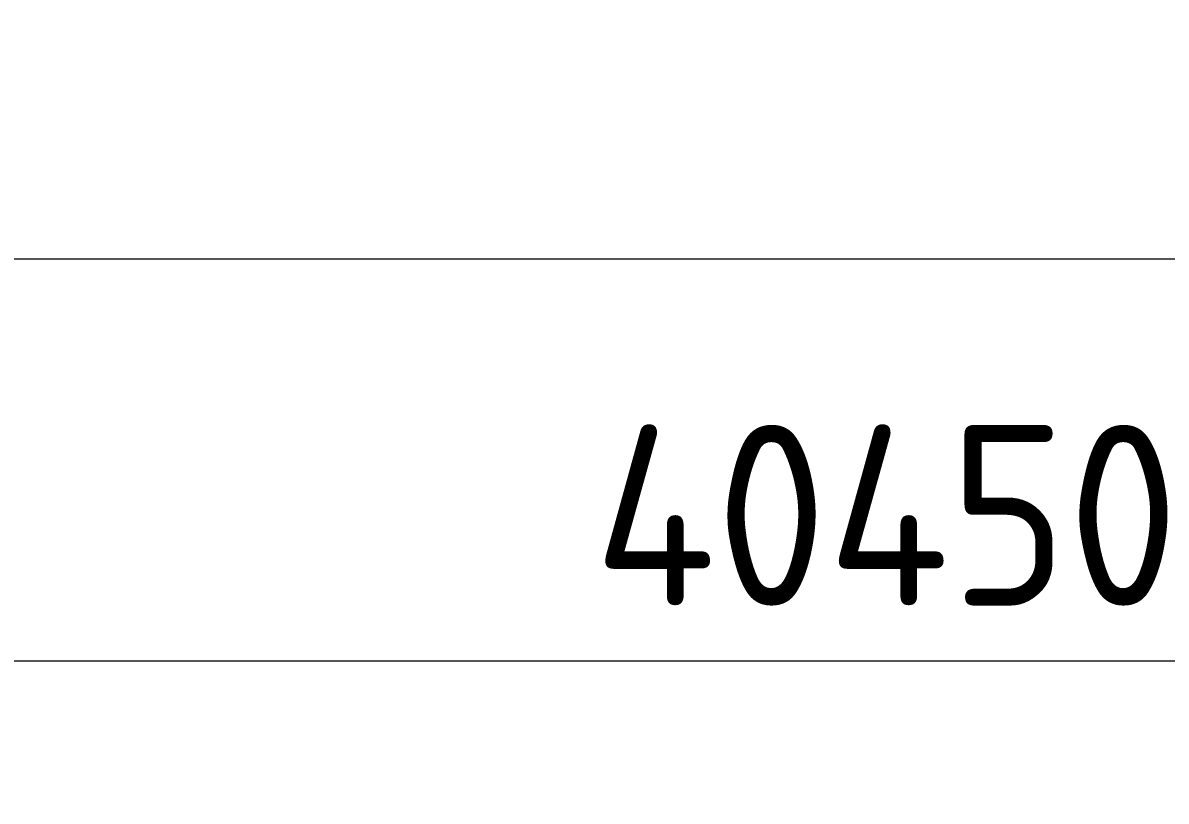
# Model space of a CAD drawing. Header units: millimetres. Extents: x 81711 to 274967, y -8553 to 29000.
# Drawn here: x 103576 to 105159, y -1730 to -653 of the extents above; entities that cross this region are included whole.
import ezdxf

# ---------------------------------------------------------------- set-up
doc = ezdxf.new("R2010")
doc.units = ezdxf.units.MM
doc.layers.add('A-ANNO-DIMS', color=7, linetype='Continuous', lineweight=9)
doc.layers.add('A-ANNO-DIMS-100', color=7, linetype='Continuous', lineweight=9)
doc.styles.add('ISOCPEUR', font='isocpeur.ttf', dxfattribs={"width": 0.9, "height": 250})
doc.dimstyles.new('ISO-2_5_0_9К_БОЛЬШОЙ_1', dxfattribs={"dimscale": 304.8, "dimtxt": 248.995294, "dimasz": 0.492126, "dimexe": 0.393701, "dimexo": 0.984252, "dimgap": 0, "dimtad": 1, "dimdec": 0, "dimrnd": 10, "dimzin": 0, "dimdsep": 46, "dimtxsty": 'ISOCPEUR', "dimblk1": 'OBLIQUE', "dimblk2": 'OBLIQUE', "dimsah": 1, "dimcen": 0.09, "dimdle": 0.393701, "dimazin": 0, "dimtfac": 1, "dimtdec": 4, "dimtix": 1, "dimtmove": 0, "dimatfit": 3, "dimfxl": 1, "dimtvp": 1, "dimtolj": 1, "dimtzin": 0, "dimarcsym": 2})

# ---------------------------------------------------------------- blocks, each defined once
blk = doc.blocks.new('DIMBLOCK7-План отделки стен 1 этажа в осях 23_1-33')
at = {"layer": 'A-ANNO-DIMS-100'}
for p, q in [((100710, -1173.3), (100710, -859.4)), ((105810, -1173.3), (105810, -859.4)), ((100710, -979.4), (105810, -979.4)), ((100710, -979.4), (100710, -1173.3)), ((105810, -979.4), (105810, -1173.3))]:
    blk.add_line(p, q, dxfattribs=at)
at = {"layer": 'A-ANNO-DIMS-100', "lineweight": 20}
for p, q in [((100710, -979.4), (100785, -904.4)), ((105810, -979.4), (105885, -904.4)), ((100710, -979.4), (100635, -1054.4)), ((105810, -979.4), (105735, -1054.4))]:
    blk.add_line(p, q, dxfattribs=at)
at = {"layer": 'A-ANNO-DIMS-100', "color": 0, "insert": (102965.5, -652.7), "char_height": 250, "width": 706.764, "attachment_point": 1, "line_spacing_factor": 1.149209, "style": 'ISOCPEUR'}
blk.add_mtext('5100', dxfattribs=at)
blk = doc.blocks.new('_Oblique')
at = {"color": 0, "linetype": 'ByBlock', "lineweight": -2}
blk.add_line((-0.5, -0.5), (0.5, 0.5), dxfattribs=at)
blk = doc.blocks.new('DIMBLOCK26-План отделки стен 1 этажа в осях 23_1-33')
at = {"layer": 'A-ANNO-DIMS-100'}
for p, q in [((84560, -1729.6), (84560, -1415.6)), ((125010, -1729.6), (125010, -1415.6)), ((84440, -1535.6), (125130, -1535.6)), ((84560, -1535.6), (84560, -1729.6)), ((125010, -1535.6), (125010, -1729.6))]:
    blk.add_line(p, q, dxfattribs=at)
at = {"layer": 'A-ANNO-DIMS-100', "lineweight": 20}
for p, q in [((84560, -1535.6), (84635, -1460.6)), ((125010, -1535.6), (125085, -1460.6)), ((84560, -1535.6), (84485, -1610.6)), ((125010, -1535.6), (124935, -1610.6))]:
    blk.add_line(p, q, dxfattribs=at)
at = {"layer": 'A-ANNO-DIMS-100', "color": 0, "insert": (104366, -1209), "char_height": 250, "width": 1005.558, "attachment_point": 1, "line_spacing_factor": 1.149209, "style": 'ISOCPEUR'}
blk.add_mtext('40450', dxfattribs=at)

msp = doc.modelspace()

# ---------------------------------------------------------------- dimensions: what is measured, and where the dimension line sits
at = {"layer": 'A-ANNO-DIMS'}
for base, p1, p2, override, picture, middle in [((105810, -979.4), (100710, -873.3), (105810, -873.3), {"dimpost": '<>', "dimfxl": 5100}, 'DIMBLOCK7-План отделки стен 1 этажа в осях 23_1-33', (103260, -854.4)), ((125010, -1535.6), (84560, -1429.6), (125010, -1429.6), {"dimpost": '<>', "dimfxl": 40450}, 'DIMBLOCK26-План отделки стен 1 этажа в осях 23_1-33', (104785, -1410.6))]:
    dim = msp.add_linear_dim(base=base, p1=p1, p2=p2, dimstyle='ISO-2_5_0_9К_БОЛЬШОЙ_1', override=override, dxfattribs=at)
    dim.commit()
    dim.dimension.update_dxf_attribs({"geometry": picture, "text_midpoint": middle})

doc.saveas('drawing.dxf')
